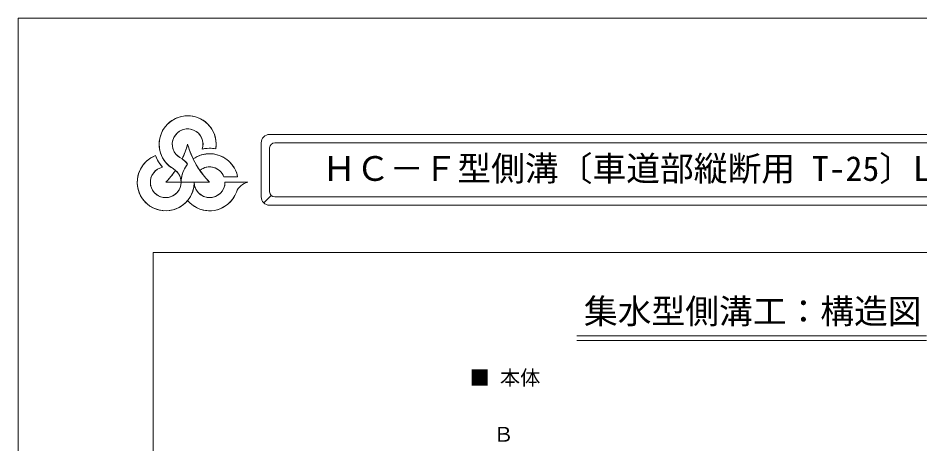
# Model space of a CAD drawing. Units: millimetres, scale not verified. Extents: x 1335 to 18532, y 1277 to 13928.
# Drawn here: x 14352 to 17023, y 12665 to 13928 of the extents above; entities that cross this region are included whole.
import ezdxf
from ezdxf.enums import TextEntityAlignment as Align

# ---------------------------------------------------------------- set-up
doc = ezdxf.new("R2010")
doc.units = ezdxf.units.MM
doc.header["$LTSCALE"] = 20
doc.layers.add('0_2', color=4, linetype='Continuous', lineweight=18)
doc.styles.add('ＭＳ ゴシック-5.0-0.0', font='')
doc.styles.get('ＭＳ ゴシック-5.0-0.0').set_extended_font_data('ＭＳ ゴシック-5.0-0.0')

msp = doc.modelspace()

# ---------------------------------------------------------------- linework, layer by layer
at = {"layer": '0_2'}
for p, q in [((14352.38, 13927.73), (14352.38, 7887.73)), ((14352.38, 13927.73), (18532.38, 13927.73)), ((15097.38, 13582.73), (17461.36, 13582.73)), ((15072.38, 13397.73), (15072.38, 13557.73)), ((15097.38, 13412.73), (15097.38, 13542.73)), ((15112.38, 13557.73), (17446.36, 13557.73)), ((15101.77, 13402.13), (15079.7, 13380.05)), ((15112.38, 13397.73), (17446.36, 13397.73)), ((15097.38, 13372.73), (17461.36, 13372.73)), ((14752.38, 8197.73), (14752.38, 13233.08)), ((18182.38, 13233.08), (14752.38, 13233.08)), ((16007.34, 12986.05), (17041.81, 12986.05)), ((16007.34, 12972.05), (17041.81, 12972.05))]:
    msp.add_line(p, q, dxfattribs=at)
at = {"layer": '0_2', "color": 150}
for p, q in [((14801.17, 13619.03), (14807.74, 13623.88)), ((14807.74, 13623.88), (14814.74, 13628.08)), ((14814.74, 13628.08), (14822.11, 13631.58)), ((14822.11, 13631.58), (14829.79, 13634.35)), ((14829.79, 13634.35), (14837.7, 13636.37)), ((14837.7, 13636.37), (14845.77, 13637.61)), ((14845.77, 13637.61), (14853.92, 13638.08)), ((14853.92, 13638.08), (14862.08, 13637.75)), ((14862.08, 13637.75), (14870.17, 13636.64)), ((14870.17, 13636.64), (14878.11, 13634.75)), ((14878.11, 13634.75), (14885.84, 13632.1)), ((14885.84, 13632.1), (14893.27, 13628.72)), ((14893.27, 13628.72), (14900.34, 13624.64)), ((14900.34, 13624.64), (14906.99, 13619.9)), ((14906.99, 13619.9), (14913.14, 13614.53)), ((14776.88, 13586.69), (14780.44, 13594.04)), ((14780.44, 13594.04), (14784.69, 13601.01)), ((14784.69, 13601.01), (14789.59, 13607.54)), ((14789.59, 13607.54), (14795.1, 13613.56)), ((14795.1, 13613.56), (14801.17, 13619.03)), ((14834.63, 13594.45), (14827.63, 13590.21)), ((14842.28, 13597.37), (14834.63, 13594.45)), ((14850.33, 13598.88), (14842.28, 13597.37)), ((14858.53, 13598.91), (14850.33, 13598.88)), ((14866.59, 13597.48), (14858.53, 13598.91)), ((14874.27, 13594.62), (14866.59, 13597.48)), ((14881.31, 13590.43), (14874.27, 13594.62)), ((14913.14, 13614.53), (14918.75, 13608.6)), ((14918.75, 13608.6), (14923.76, 13602.16)), ((14923.76, 13602.16), (14928.13, 13595.26)), ((14928.13, 13595.26), (14931.81, 13587.97)), ((14770.66, 13563.08), (14771.97, 13571.14)), ((14771.97, 13571.14), (14774.05, 13579.03)), ((14774.05, 13579.03), (14776.88, 13586.69)), ((14812.62, 13571.08), (14810.16, 13563.27)), ((14816.44, 13578.33), (14812.62, 13571.08)), ((14821.5, 13584.77), (14816.44, 13578.33)), ((14827.63, 13590.21), (14821.5, 13584.77)), ((14887.48, 13585.05), (14881.31, 13590.43)), ((14892.59, 13578.65), (14887.48, 13585.05)), ((14896.47, 13571.44), (14892.59, 13578.65)), ((14898.99, 13563.64), (14896.47, 13571.44)), ((14931.81, 13587.97), (14934.76, 13580.36)), ((14934.76, 13580.36), (14936.98, 13572.5)), ((14936.98, 13572.5), (14938.42, 13564.46)), ((14770.13, 13554.93), (14770.66, 13563.08)), ((14770.4, 13546.77), (14770.13, 13554.93)), ((14771.44, 13538.68), (14770.4, 13546.77)), ((14810.16, 13563.27), (14809.15, 13555.14)), ((14809.15, 13555.14), (14809.6, 13546.96)), ((14809.6, 13546.96), (14811.52, 13539)), ((14897.84, 13539.36), (14899.69, 13547.34)), ((14904.47, 13540.6), (14897.84, 13539.36)), ((14900.08, 13555.52), (14898.99, 13563.64)), ((14899.69, 13547.34), (14900.08, 13555.52)), ((14911.17, 13541.39), (14904.47, 13540.6)), ((14917.9, 13541.73), (14911.17, 13541.39)), ((14924.64, 13541.62), (14917.9, 13541.73)), ((14931.36, 13541.06), (14924.64, 13541.62)), ((14938.03, 13540.05), (14931.36, 13541.06)), ((14938.95, 13548.16), (14938.03, 13540.05)), ((14938.42, 13564.46), (14939.08, 13556.33)), ((14939.08, 13556.33), (14938.95, 13548.16)), ((14741.45, 13510.42), (14750.25, 13515.76)), ((14750.25, 13515.76), (14759.63, 13520)), ((14759.63, 13520), (14762.09, 13513.72)), ((14762.09, 13513.72), (14764.97, 13507.62)), ((14773.27, 13530.72), (14771.44, 13538.68)), ((14775.86, 13522.98), (14773.27, 13530.72)), ((14779.18, 13515.52), (14775.86, 13522.98)), ((14783.2, 13508.41), (14779.18, 13515.52)), ((14811.52, 13539), (14814.83, 13531.51)), ((14814.83, 13531.51), (14819.43, 13524.73)), ((14819.43, 13524.73), (14825.17, 13518.89)), ((14825.17, 13518.89), (14831.87, 13514.17)), ((14831.87, 13514.17), (14838.24, 13510.11)), ((14714.54, 13479.77), (14719.81, 13488.61)), ((14719.81, 13488.61), (14726.12, 13496.74)), ((14726.12, 13496.74), (14733.37, 13504.05)), ((14733.37, 13504.05), (14741.45, 13510.42)), ((14764.97, 13507.62), (14768.24, 13501.72)), ((14768.24, 13501.72), (14771.9, 13496.06)), ((14771.9, 13496.06), (14775.94, 13490.66)), ((14775.94, 13490.66), (14780.32, 13485.53)), ((14787.9, 13501.73), (14783.2, 13508.41)), ((14793.21, 13495.54), (14787.9, 13501.73)), ((14799.1, 13489.88), (14793.21, 13495.54)), ((14805.51, 13484.82), (14799.1, 13489.88)), ((14838.24, 13510.11), (14842.7, 13506.74)), ((14842.7, 13506.74), (14846.93, 13503.09)), ((14846.93, 13503.09), (14850.91, 13499.17)), ((14851.04, 13490.36), (14847.78, 13485.49)), ((14850.91, 13499.17), (14854.62, 13494.99)), ((14854.62, 13494.99), (14851.04, 13490.36)), ((14705.64, 13450.36), (14707.4, 13460.5)), ((14707.4, 13460.5), (14710.38, 13470.35)), ((14710.38, 13470.35), (14714.54, 13479.77)), ((14748.92, 13461.34), (14745.94, 13453.72)), ((14753.23, 13468.31), (14748.92, 13461.34)), ((14758.72, 13474.39), (14753.23, 13468.31)), ((14765.21, 13479.39), (14758.72, 13474.39)), ((14772.49, 13483.15), (14765.21, 13479.39)), ((14780.32, 13485.53), (14772.49, 13483.15)), ((14812.37, 13480.4), (14805.51, 13484.82)), ((14818.54, 13476.13), (14812.37, 13480.4)), ((14823.37, 13471.51), (14818.54, 13476.13)), ((14827.48, 13466.24), (14823.37, 13471.51)), ((14830.77, 13460.42), (14827.48, 13466.24)), ((14833.17, 13454.18), (14830.77, 13460.42)), ((14838.35, 13464.13), (14836.94, 13458.44)), ((14840.15, 13469.7), (14838.35, 13464.13)), ((14842.32, 13475.13), (14840.15, 13469.7)), ((14844.87, 13480.41), (14842.32, 13475.13)), ((14847.78, 13485.49), (14844.87, 13480.41)), ((14705.13, 13440.08), (14705.64, 13450.36)), ((14705.86, 13429.82), (14705.13, 13440.08)), ((14744.36, 13445.68), (14744.26, 13437.49)), ((14744.26, 13437.49), (14745.62, 13429.41)), ((14745.94, 13453.72), (14744.36, 13445.68)), ((14832.2, 13424.94), (14834.38, 13432.84)), ((14834.63, 13447.66), (14833.17, 13454.18)), ((14834.38, 13432.84), (14835.12, 13441)), ((14835.12, 13441), (14834.63, 13447.66)), ((14835.32, 13446.85), (14835.12, 13441)), ((14835.12, 13441), (14874.12, 13441)), ((14835.93, 13452.67), (14835.32, 13446.85)), ((14836.94, 13458.44), (14835.93, 13452.67)), ((14873.8, 13433.68), (14872.86, 13426.43)), ((14874.12, 13441), (14873.8, 13433.68)), ((14962.12, 13457.25), (15002.54, 13457.25)), ((14965.12, 13441), (15032.71, 13441)), ((14707.84, 13419.72), (14705.86, 13429.82)), ((14711.04, 13409.93), (14707.84, 13419.72)), ((14715.4, 13400.61), (14711.04, 13409.93)), ((14745.62, 13429.41), (14748.41, 13421.71)), ((14748.41, 13421.71), (14752.53, 13414.63)), ((14752.53, 13414.63), (14757.86, 13408.41)), ((14757.86, 13408.41), (14764.22, 13403.25)), ((14817.86, 13405.32), (14823.8, 13410.96)), ((14823.8, 13410.96), (14828.63, 13417.57)), ((14828.63, 13417.57), (14832.2, 13424.94)), ((14869.1, 13412.29), (14866.31, 13405.52)), ((14871.28, 13419.28), (14869.1, 13412.29)), ((14872.86, 13426.43), (14871.28, 13419.28)), ((14720.86, 13391.88), (14715.4, 13400.61)), ((14727.34, 13383.89), (14720.86, 13391.88)), ((14734.74, 13376.74), (14727.34, 13383.89)), ((14764.22, 13403.25), (14771.4, 13399.3)), ((14771.4, 13399.3), (14779.17, 13396.71)), ((14779.17, 13396.71), (14787.28, 13395.56)), ((14787.28, 13395.56), (14795.46, 13395.87)), ((14795.46, 13395.87), (14803.46, 13397.65)), ((14803.46, 13397.65), (14811, 13400.83)), ((14811, 13400.83), (14817.86, 13405.32)), ((14847.57, 13379.5), (14839.67, 13372.91)), ((14854.62, 13387), (14847.57, 13379.5)), ((14859.05, 13392.83), (14854.62, 13387)), ((14862.96, 13399.02), (14859.05, 13392.83)), ((14866.31, 13405.52), (14862.96, 13399.02)), ((14742.96, 13370.54), (14734.74, 13376.74)), ((14751.88, 13365.39), (14742.96, 13370.54)), ((14761.35, 13361.37), (14751.88, 13365.39)), ((14771.24, 13358.52), (14761.35, 13361.37)), ((14781.4, 13356.9), (14771.24, 13358.52)), ((14791.69, 13356.52), (14781.4, 13356.9)), ((14801.94, 13357.4), (14791.69, 13356.52)), ((14812.02, 13359.52), (14801.94, 13357.4)), ((14821.76, 13362.84), (14812.02, 13359.52)), ((14831.02, 13367.33), (14821.76, 13362.84)), ((14839.67, 13372.91), (14831.02, 13367.33))]:
    msp.add_line(p, q, dxfattribs=at)
at = {"layer": '0_2', "color": 1}
for p, q in [((14850.03, 13538.77), (14852.43, 13546.14)), ((14852.43, 13546.14), (14854.62, 13553.58)), ((14854.62, 13553.58), (14856.81, 13546.14)), ((14856.81, 13546.14), (14859.21, 13538.77)), ((14838.24, 13510.11), (14841.51, 13517.14)), ((14841.51, 13517.14), (14844.56, 13524.26)), ((14844.56, 13524.26), (14847.4, 13531.48)), ((14847.4, 13531.48), (14850.03, 13538.77)), ((14859.21, 13538.77), (14861.84, 13531.48)), ((14861.84, 13531.48), (14864.68, 13524.26)), ((14864.68, 13524.26), (14867.74, 13517.14)), ((14867.74, 13517.14), (14871, 13510.11)), ((14842.7, 13506.74), (14838.24, 13510.11)), ((14846.93, 13503.09), (14842.7, 13506.74)), ((14850.91, 13499.17), (14846.93, 13503.09)), ((14847.78, 13485.49), (14851.04, 13490.36)), ((14854.62, 13494.99), (14850.91, 13499.17)), ((14851.04, 13490.36), (14854.62, 13494.99)), ((14871, 13510.11), (14873.93, 13504.24)), ((14873.93, 13504.24), (14877, 13498.45)), ((14877, 13498.45), (14880.21, 13492.74)), ((14880.21, 13492.74), (14883.57, 13487.12)), ((14883.57, 13487.12), (14887.07, 13481.58)), ((14804.85, 13457.93), (14809.59, 13463.86)), ((14809.59, 13463.86), (14814.15, 13469.93)), ((14814.15, 13469.93), (14818.54, 13476.13)), ((14818.54, 13476.13), (14823.37, 13471.51)), ((14823.37, 13471.51), (14827.48, 13466.24)), ((14827.48, 13466.24), (14830.77, 13460.42)), ((14830.77, 13460.42), (14833.17, 13454.18)), ((14836.94, 13458.44), (14838.35, 13464.13)), ((14838.35, 13464.13), (14840.15, 13469.7)), ((14840.15, 13469.7), (14842.32, 13475.13)), ((14842.32, 13475.13), (14844.87, 13480.41)), ((14844.87, 13480.41), (14847.78, 13485.49)), ((14887.07, 13481.58), (14890.71, 13476.13)), ((14890.71, 13476.13), (14895.09, 13469.93)), ((14895.09, 13469.93), (14899.65, 13463.86)), ((14899.65, 13463.86), (14904.39, 13457.93)), ((14789.62, 13441), (14794.86, 13446.49)), ((14789.62, 13441), (14919.62, 13441)), ((14919.62, 13441), (14789.62, 13441)), ((14794.86, 13446.49), (14799.94, 13452.14)), ((14799.94, 13452.14), (14804.85, 13457.93)), ((14833.17, 13454.18), (14834.63, 13447.66)), ((14834.63, 13447.66), (14835.12, 13441)), ((14835.12, 13441), (14835.32, 13446.85)), ((14835.32, 13446.85), (14835.93, 13452.67)), ((14835.93, 13452.67), (14836.94, 13458.44)), ((14904.39, 13457.93), (14909.3, 13452.14)), ((14909.3, 13452.14), (14914.38, 13446.49)), ((14914.38, 13446.49), (14919.62, 13441))]:
    msp.add_line(p, q, dxfattribs=at)
at = {"layer": '0_2', "color": 7}
for p, q in [((14871, 13510.11), (14876.65, 13513.76)), ((14876.65, 13513.76), (14882.58, 13516.94)), ((14882.58, 13516.94), (14888.73, 13519.65)), ((14888.73, 13519.65), (14895.09, 13521.86)), ((14895.09, 13521.86), (14901.59, 13523.55)), ((14901.59, 13523.55), (14908.22, 13524.72)), ((14908.22, 13524.72), (14914.91, 13525.36)), ((14914.91, 13525.36), (14921.64, 13525.47)), ((14921.64, 13525.47), (14928.35, 13525.04)), ((14928.35, 13525.04), (14935, 13524.08)), ((14935, 13524.08), (14941.56, 13522.6)), ((14941.56, 13522.6), (14947.98, 13520.59)), ((14947.98, 13520.59), (14954.22, 13518.09)), ((14954.22, 13518.09), (14960.25, 13515.09)), ((14960.25, 13515.09), (14966.01, 13511.62)), ((14873.93, 13504.24), (14871, 13510.11)), ((14877, 13498.45), (14873.93, 13504.24)), ((14880.21, 13492.74), (14877, 13498.45)), ((14883.57, 13487.12), (14880.21, 13492.74)), ((14887.07, 13481.58), (14883.57, 13487.12)), ((14917.02, 13486.42), (14911.32, 13485.73)), ((14922.76, 13486.39), (14917.02, 13486.42)), ((14928.45, 13485.63), (14922.76, 13486.39)), ((14966.01, 13511.62), (14971.48, 13507.71)), ((14971.48, 13507.71), (14976.62, 13503.37)), ((14976.62, 13503.37), (14981.4, 13498.64)), ((14981.4, 13498.64), (14985.79, 13493.55)), ((14985.79, 13493.55), (14989.76, 13488.12)), ((14989.76, 13488.12), (14993.29, 13482.39)), ((14890.71, 13476.13), (14887.07, 13481.58)), ((14895.36, 13479.49), (14890.71, 13476.13)), ((14900.4, 13482.24), (14895.36, 13479.49)), ((14905.75, 13484.33), (14900.4, 13482.24)), ((14911.32, 13485.73), (14905.75, 13484.33)), ((14934, 13484.16), (14928.45, 13485.63)), ((14939.32, 13482.01), (14934, 13484.16)), ((14944.33, 13479.2), (14939.32, 13482.01)), ((14948.95, 13475.78), (14944.33, 13479.2)), ((14953.1, 13471.81), (14948.95, 13475.78)), ((14956.71, 13467.35), (14953.1, 13471.81)), ((14959.73, 13462.47), (14956.71, 13467.35)), ((14962.12, 13457.25), (14959.73, 13462.47)), ((14993.29, 13482.39), (14996.35, 13476.4)), ((14996.35, 13476.4), (14998.92, 13470.19)), ((14998.92, 13470.19), (15000.99, 13463.79)), ((15000.99, 13463.79), (15002.54, 13457.25)), ((14873.8, 13433.68), (14872.86, 13426.43)), ((14874.12, 13441), (14873.8, 13433.68)), ((14874.68, 13433.88), (14874.12, 13441)), ((14876.35, 13426.94), (14874.68, 13433.88)), ((15002.54, 13457.25), (14962.12, 13457.25)), ((14964.56, 13433.88), (14962.89, 13426.94)), ((14965.12, 13441), (14964.56, 13433.88)), ((15032.71, 13441), (14965.12, 13441)), ((15012.07, 13430.9), (15016.7, 13434.4)), ((15016.7, 13434.4), (15021.74, 13437.27)), ((15021.74, 13437.27), (15027.11, 13439.48)), ((15027.11, 13439.48), (15032.71, 13441)), ((14869.1, 13412.29), (14866.31, 13405.52)), ((14871.28, 13419.28), (14869.1, 13412.29)), ((14872.86, 13426.43), (14871.28, 13419.28)), ((14879.08, 13420.34), (14876.35, 13426.94)), ((14882.81, 13414.25), (14879.08, 13420.34)), ((14887.45, 13408.82), (14882.81, 13414.25)), ((14892.88, 13404.19), (14887.45, 13408.82)), ((14951.79, 13408.82), (14946.36, 13404.19)), ((14956.43, 13414.25), (14951.79, 13408.82)), ((14960.16, 13420.34), (14956.43, 13414.25)), ((14962.89, 13426.94), (14960.16, 13420.34)), ((14995.52, 13403.86), (14998.99, 13412.01)), ((14998.99, 13412.01), (15001.33, 13417.32)), ((15001.33, 13417.32), (15004.32, 13422.29)), ((15004.32, 13422.29), (15007.92, 13426.84)), ((15007.92, 13426.84), (15012.07, 13430.9)), ((14859.05, 13392.83), (14854.62, 13387)), ((14854.62, 13387), (14860.63, 13380.49)), ((14862.96, 13399.02), (14859.05, 13392.83)), ((14860.63, 13380.49), (14867.29, 13374.65)), ((14866.31, 13405.52), (14862.96, 13399.02)), ((14898.96, 13400.45), (14892.88, 13404.19)), ((14905.56, 13397.72), (14898.96, 13400.45)), ((14912.5, 13396.06), (14905.56, 13397.72)), ((14919.62, 13395.5), (14912.5, 13396.06)), ((14926.74, 13396.06), (14919.62, 13395.5)), ((14933.68, 13397.72), (14926.74, 13396.06)), ((14940.28, 13400.45), (14933.68, 13397.72)), ((14946.36, 13404.19), (14940.28, 13400.45)), ((14973.8, 13376.15), (14980.29, 13382.18)), ((14980.29, 13382.18), (14986.12, 13388.86)), ((14986.12, 13388.86), (14991.21, 13396.11)), ((14991.21, 13396.11), (14995.52, 13403.86)), ((14867.29, 13374.65), (14874.53, 13369.53)), ((14874.53, 13369.53), (14882.26, 13365.2)), ((14882.26, 13365.2), (14890.4, 13361.71)), ((14890.4, 13361.71), (14898.87, 13359.08)), ((14898.87, 13359.08), (14907.56, 13357.36)), ((14907.56, 13357.36), (14916.38, 13356.56)), ((14916.38, 13356.56), (14925.24, 13356.68)), ((14925.24, 13356.68), (14934.04, 13357.74)), ((14934.04, 13357.74), (14942.68, 13359.7)), ((14942.68, 13359.7), (14951.07, 13362.56)), ((14951.07, 13362.56), (14959.11, 13366.29)), ((14959.11, 13366.29), (14966.71, 13370.84)), ((14966.71, 13370.84), (14973.8, 13376.15))]:
    msp.add_line(p, q, dxfattribs=at)
at = {"layer": '0_2', "color": 6}
msp.add_line((14789.62, 13441), (14919.62, 13441), dxfattribs=at)
at = {"layer": '0_2', "color": 150}
for centre, radius, start, end in [((14854.62, 13553.58), 84.5, 350.78653, 240), ((14854.62, 13553.58), 45.5, 341.79487, 240), ((14919.62, 13441), 100.75, 79.47131, 102.48326), ((14789.62, 13441), 84.5, 110.78653, 0), ((14854.62, 13553.58), 100.75, 199.47131, 222.48326), ((14789.62, 13441), 84.5, 39.71514, 60), ((14919.62, 13441), 84.5, 11.08749, 125.12548), ((14919.62, 13441), 84.5, 140.28486, 180), ((14919.62, 13441), 45.5, 20.92483, 129.45771), ((14789.62, 13441), 45.5, 101.79487, 60), ((14919.62, 13441), 45.5, 180, 0), ((15041.73, 13396.4), 45.5, 101.43711, 159.93719), ((14919.62, 13441), 84.5, 219.71514, 339.93719)]:
    msp.add_arc(centre, radius, start, end, dxfattribs=at)
at = {"layer": '0_2'}
for centre, radius, start, end in [((15097.38, 13557.73), 25, 90, 180), ((15112.38, 13542.73), 15, 90, 180), ((15112.38, 13412.73), 15, 180, 270), ((15097.38, 13397.73), 25, 180, 270)]:
    msp.add_arc(centre, radius, start, end, dxfattribs=at)
at = {"layer": '0_2', "color": 1}
for centre, start, end in [((14604.1, 13623.16), 334.22656, 344.47751), ((15105.14, 13623.16), 195.52249, 224.47751), ((14604.1, 13623.16), 315.52249, 325.56209)]:
    msp.add_arc(centre, 260, start, end, dxfattribs=at)

# ---------------------------------------------------------------- texts
at = {"layer": '0_2', "color": 7, "style": 'ＭＳ ゴシック-5.0-0.0'}
for s, height, p in [('ＨＣ－Ｆ型側溝〔車道部縦断用 T-25〕L=2500', 73.31, (15253.13, 13423.13)), ('集水型側溝工：構造図', 73.31, (16027.83, 13000.11)), ('■ 本体', 43.99, (15689.15, 12826.46)), ('Ｂ', 43.99, (15759.95, 12658.83))]:
    msp.add_text(s, height=height, dxfattribs=at).set_placement(p, align=Align.BOTTOM_LEFT)

doc.saveas('drawing.dxf')
